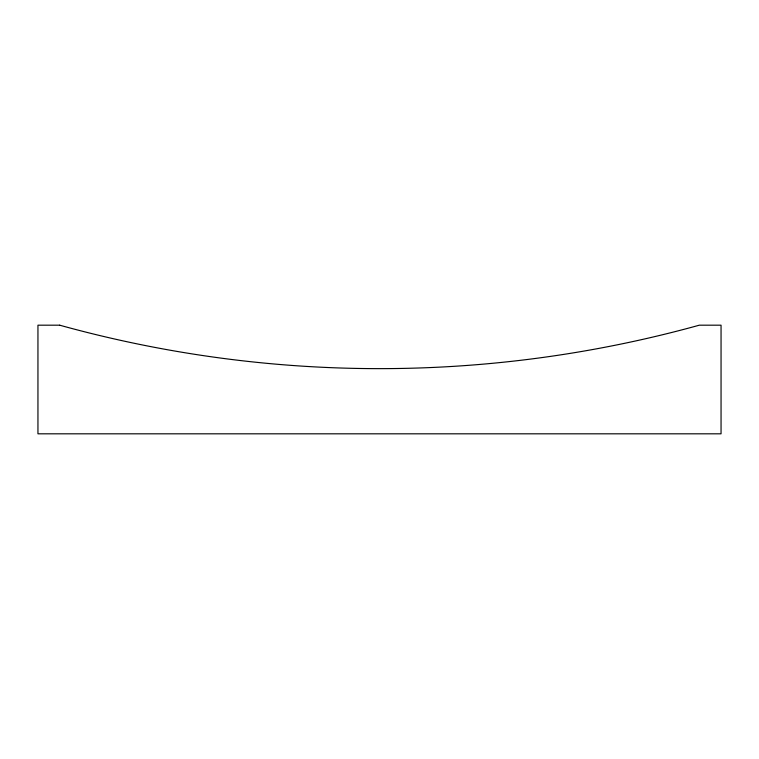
<?xml version="1.0" encoding="UTF-8"?>
<svg xmlns="http://www.w3.org/2000/svg" width="759" height="759" viewBox="0 0 759 759"><rect width="100%" height="100%" fill="white"/><g stroke="black" fill="none" stroke-linecap="round" stroke-linejoin="round"><path stroke-width="1.14" d="M59.676 325.184L37.95 325.184L37.95 433.816L721.05 433.816L721.05 325.184L699.324 325.184A1198.679 1198.679 0 0 1 59.676 325.184"/></g></svg>
